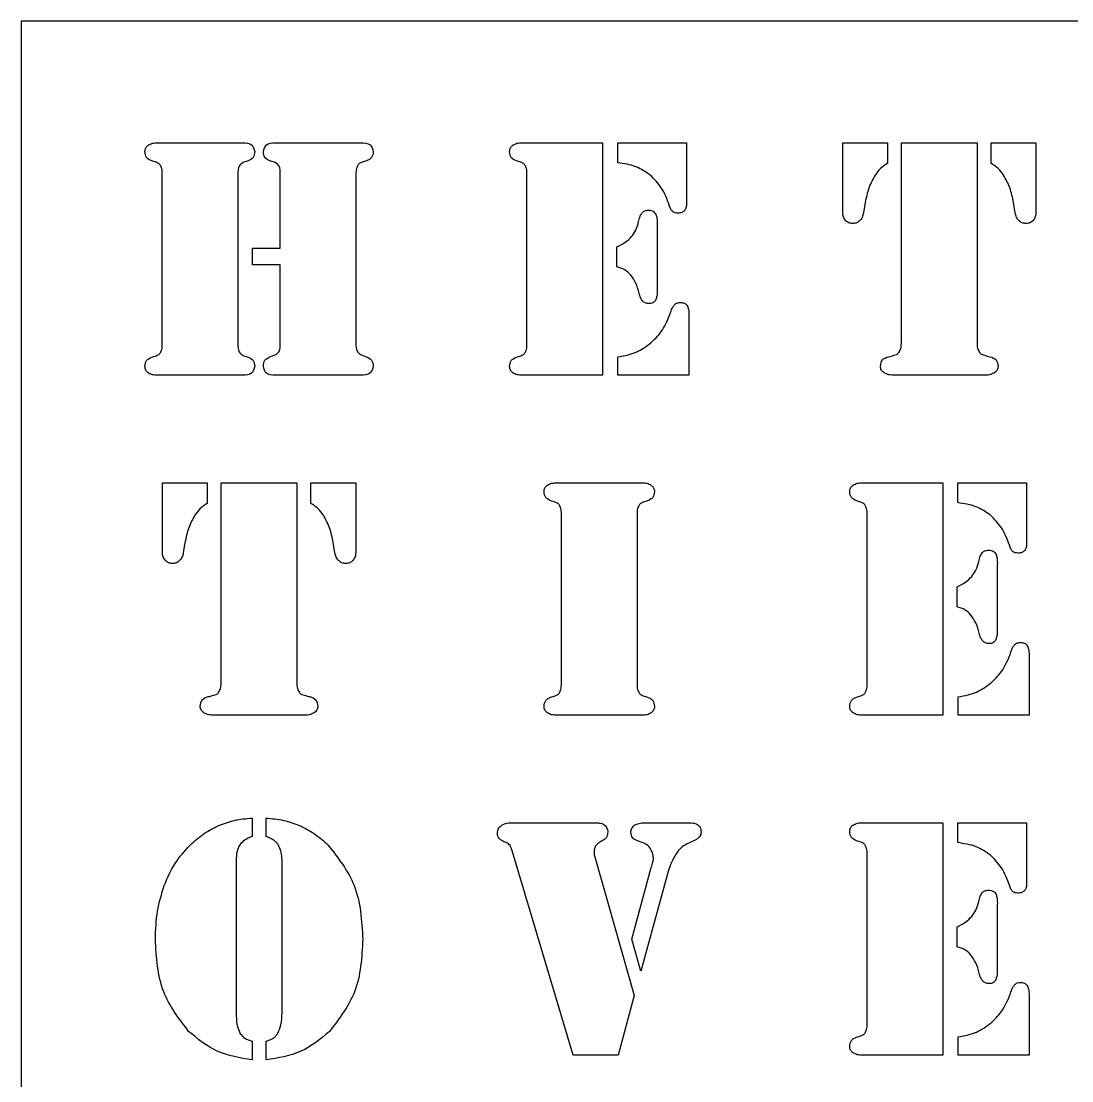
# Model space of a CAD drawing. Header units: millimetres. Extents: x 0 to 850, y -340 to 510.
# Drawn here: x 0 to 230.3, y 277.6 to 510 of the extents above; entities that cross this region are included whole.
import ezdxf

# ---------------------------------------------------------------- set-up
doc = ezdxf.new("R2010")
doc.units = ezdxf.units.MM
doc.layers.get('0').update_dxf_attribs({"linetype": 'CONTINUOUS'})

msp = doc.modelspace()

# ---------------------------------------------------------------- linework, layer by layer
for p, q in [((29.93, 483.34), (48.53, 483.34)), ((55.78, 483.34), (74.39, 483.34)), ((109.88, 483.34), (127.47, 483.34)), ((127.47, 483.34), (127.47, 432.34)), ((130.8, 478.97), (130.8, 483.34)), ((130.8, 483.34), (145.86, 483.34)), ((145.86, 483.34), (145.86, 470.11)), ((180.11, 468.06), (180.11, 483.34)), ((180.11, 483.34), (189.94, 483.34)), ((189.94, 483.34), (189.94, 478.82)), ((192.96, 439.44), (192.96, 483.34)), ((192.96, 483.34), (209.55, 483.34)), ((209.55, 483.34), (209.55, 439.44)), ((212.65, 478.82), (212.65, 483.34)), ((212.65, 483.34), (222.48, 483.34)), ((222.48, 483.34), (222.48, 468.06)), ((49.77, 479.38), (48.61, 479.01)), ((55.71, 479.01), (54.51, 479.38)), ((30.94, 439.14), (30.94, 476.54)), ((47.53, 476.54), (47.53, 439.14)), ((56.79, 460.25), (56.79, 476.54)), ((73.38, 476.54), (73.38, 439.29)), ((110.89, 439.14), (110.89, 476.54)), ((185.04, 470.23), (184.67, 467.95)), ((217.92, 467.95), (217.55, 470.23)), ((139.43, 465.41), (139.43, 451.17)), ((50.7, 456.55), (50.7, 460.25)), ((50.7, 460.25), (56.79, 460.25)), ((130.61, 456.14), (130.61, 460.48)), ((56.79, 456.55), (50.7, 456.55)), ((56.79, 439.29), (56.79, 456.55)), ((146.38, 445.53), (146.38, 432.34)), ((48.61, 436.68), (49.77, 436.3)), ((54.51, 436.38), (55.71, 436.79)), ((74.5, 436.79), (75.7, 436.38)), ((130.84, 432.34), (130.84, 436.38)), ((48.53, 432.34), (29.93, 432.34)), ((74.39, 432.34), (55.71, 432.34)), ((127.47, 432.34), (109.88, 432.34)), ((146.38, 432.34), (130.84, 432.34)), ((210.82, 432.34), (191.69, 432.34)), ((30.97, 393.49), (30.97, 408.77)), ((30.97, 408.77), (40.8, 408.77)), ((40.8, 408.77), (40.8, 404.25)), ((43.83, 364.87), (43.83, 408.77)), ((43.83, 408.77), (60.42, 408.77)), ((60.42, 408.77), (60.42, 364.87)), ((63.52, 404.25), (63.52, 408.77)), ((63.52, 408.77), (73.34, 408.77)), ((73.34, 408.77), (73.34, 393.49)), ((117.42, 408.77), (136.03, 408.77)), ((184.44, 408.77), (202.04, 408.77)), ((202.04, 408.77), (202.04, 357.77)), ((205.37, 404.4), (205.37, 408.77)), ((205.37, 408.77), (220.42, 408.77)), ((220.42, 408.77), (220.42, 395.55)), ((118.43, 364.57), (118.43, 401.97)), ((135.02, 401.97), (135.02, 364.57)), ((185.45, 364.57), (185.45, 401.97)), ((35.91, 395.66), (35.53, 393.38)), ((68.79, 393.38), (68.41, 395.66)), ((214, 390.84), (214, 376.6)), ((205.18, 381.57), (205.18, 385.91)), ((220.95, 370.96), (220.95, 357.77)), ((205.4, 357.77), (205.4, 361.81)), ((61.69, 357.77), (42.56, 357.77)), ((136.03, 357.77), (117.42, 357.77)), ((202.04, 357.77), (184.44, 357.77)), ((220.95, 357.77), (205.4, 357.77)), ((50.61, 335.21), (50.61, 331.18)), ((53.67, 331.18), (53.67, 335.21)), ((107.99, 334.21), (124.62, 334.21)), ((136.76, 334.21), (145.91, 334.21)), ((184.44, 334.21), (202.04, 334.21)), ((202.04, 334.21), (202.04, 283.21)), ((205.37, 329.83), (205.37, 334.21)), ((205.37, 334.21), (220.42, 334.21)), ((220.42, 334.21), (220.42, 320.98)), ((136.35, 329.76), (135.11, 330.21)), ((147.74, 330.39), (145.84, 329.5)), ((121.03, 283.21), (107.73, 327.85)), ((47.13, 325.95), (47.13, 292.55)), ((57.18, 292.55), (57.18, 325.95)), ((125.74, 326.7), (134.4, 296.28)), ((185.45, 290.01), (185.45, 327.41)), ((133.84, 308.65), (138.14, 324.38)), ((141.84, 323.48), (135.82, 301.62)), ((214, 316.27), (214, 302.04)), ((205.18, 307.01), (205.18, 311.34)), ((135.82, 301.62), (133.84, 308.65)), ((134.4, 296.28), (130.86, 283.21)), ((220.95, 296.39), (220.95, 283.21)), ((50.61, 286.31), (50.61, 282.2)), ((53.67, 282.2), (53.67, 286.31)), ((205.4, 283.21), (205.4, 287.24)), ((130.86, 283.21), (121.03, 283.21)), ((202.04, 283.21), (184.44, 283.21)), ((220.95, 283.21), (205.4, 283.21))]:
    msp.add_line(p, q)
msp.add_lwpolyline([(850, 510), (0, 510), (0, -340), (850, -340)], close=True)
for points, knots in [([(27.13, 481.4), (27.15, 481.69), (27.21, 482.27), (27.64, 482.65), (27.85, 482.84)], [0, 0, 0, 0, 0.0995854, 0.1960917, 0.1960917, 0.1960917, 0.1960917]), ([(28.62, 479.38), (28.18, 479.58), (27.32, 479.99), (27.19, 480.93), (27.13, 481.4)], [0, 0, 0, 0, 0.1584858, 0.3142666, 0.3142666, 0.3142666, 0.3142666]), ([(27.85, 482.84), (28.14, 482.98), (28.79, 483.31), (29.52, 483.33), (29.93, 483.34)], [0, 0, 0, 0, 0.1129813, 0.2538744, 0.2538744, 0.2538744, 0.2538744]), ([(48.53, 483.34), (49.3, 483.31), (50.68, 483.25), (51.03, 481.96), (51.19, 481.4)], [0, 0, 0, 0, 0.2409398, 0.4292884, 0.4292884, 0.4292884, 0.4292884]), ([(51.19, 481.4), (51.13, 480.92), (51.02, 479.99), (50.18, 479.58), (49.77, 479.38)], [0, 0, 0, 0, 0.1572928, 0.3090843, 0.3090843, 0.3090843, 0.3090843]), ([(53.09, 481.4), (53.25, 481.96), (53.62, 483.26), (55, 483.31), (55.78, 483.34)], [0, 0, 0, 0, 0.1888064, 0.4329507, 0.4329507, 0.4329507, 0.4329507]), ([(54.51, 479.38), (54.1, 479.58), (53.26, 479.99), (53.15, 480.92), (53.09, 481.4)], [0, 0, 0, 0, 0.1517916, 0.3090843, 0.3090843, 0.3090843, 0.3090843]), ([(74.39, 483.34), (75.2, 483.32), (76.62, 483.28), (77.02, 481.96), (77.19, 481.4)], [0, 0, 0, 0, 0.2537702, 0.4439817, 0.4439817, 0.4439817, 0.4439817]), ([(77.19, 481.4), (77.13, 480.93), (77, 479.99), (76.13, 479.58), (75.7, 479.38)], [0, 0, 0, 0, 0.1557809, 0.3142665, 0.3142665, 0.3142665, 0.3142665]), ([(107.07, 481.4), (107.1, 481.69), (107.16, 482.27), (107.59, 482.65), (107.8, 482.84)], [0, 0, 0, 0, 0.0995854, 0.1960917, 0.1960917, 0.1960917, 0.1960917]), ([(108.57, 479.38), (108.13, 479.58), (107.27, 479.99), (107.14, 480.93), (107.07, 481.4)], [0, 0, 0, 0, 0.1584858, 0.3142666, 0.3142666, 0.3142666, 0.3142666]), ([(107.8, 482.84), (108.09, 482.98), (108.74, 483.31), (109.47, 483.33), (109.88, 483.34)], [0, 0, 0, 0, 0.1129814, 0.2538744, 0.2538744, 0.2538744, 0.2538744]), ([(30.06, 478.88), (29.91, 478.93), (29.43, 479.11), (28.95, 479.27), (28.62, 479.38)], [0, 0, 0, 0, 0.0580703, 0.1793509, 0.1793509, 0.1793509, 0.1793509]), ([(30.49, 478.45), (30.42, 478.54), (30.31, 478.72), (30.13, 478.83), (30.06, 478.88)], [0, 0, 0, 0, 0.0414461, 0.07210741, 0.07210741, 0.07210741, 0.07210741]), ([(48.61, 479.01), (48.3, 478.76), (47.52, 478.15), (47.52, 477.14), (47.53, 476.54)], [0, 0, 0, 0, 0.1344305, 0.3326138, 0.3326138, 0.3326138, 0.3326138]), ([(56.79, 476.54), (56.79, 477.14), (56.8, 478.15), (56.02, 478.76), (55.71, 479.01)], [0, 0, 0, 0, 0.1981833, 0.3326134, 0.3326134, 0.3326134, 0.3326134]), ([(74.26, 478.88), (74.19, 478.83), (74.01, 478.72), (73.9, 478.54), (73.83, 478.45)], [0, 0, 0, 0, 0.03066131, 0.07210741, 0.07210741, 0.07210741, 0.07210741]), ([(75.7, 479.38), (75.37, 479.27), (74.89, 479.11), (74.41, 478.93), (74.26, 478.88)], [0, 0, 0, 0, 0.1212802, 0.1793506, 0.1793506, 0.1793506, 0.1793506]), ([(110.01, 478.88), (109.85, 478.93), (109.38, 479.11), (108.9, 479.27), (108.57, 479.38)], [0, 0, 0, 0, 0.0580702, 0.1793509, 0.1793509, 0.1793509, 0.1793509]), ([(110.44, 478.45), (110.37, 478.54), (110.25, 478.72), (110.08, 478.83), (110.01, 478.88)], [0, 0, 0, 0, 0.0414461, 0.07210741, 0.07210741, 0.07210741, 0.07210741]), ([(137.92, 476.24), (136.9, 476.93), (134.74, 478.38), (132.16, 478.77), (130.8, 478.97)], [0, 0, 0, 0, 0.4283335, 0.9068402, 0.9068402, 0.9068402, 0.9068402]), ([(189.94, 478.82), (189.39, 478.47), (188.32, 477.78), (187.57, 476.75), (187.21, 476.24)], [0, 0, 0, 0, 0.2279208, 0.4450308, 0.4450308, 0.4450308, 0.4450308]), ([(215.38, 476.24), (215.01, 476.74), (214.26, 477.77), (213.19, 478.47), (212.65, 478.82)], [0, 0, 0, 0, 0.2185074, 0.4446619, 0.4446619, 0.4446619, 0.4446619]), ([(30.94, 476.54), (30.93, 476.93), (30.92, 477.6), (30.62, 478.19), (30.49, 478.45)], [0, 0, 0, 0, 0.1336195, 0.2330381, 0.2330381, 0.2330381, 0.2330381]), ([(73.83, 478.45), (73.7, 478.19), (73.39, 477.6), (73.39, 476.93), (73.38, 476.54)], [0, 0, 0, 0, 0.0994189, 0.2330382, 0.2330382, 0.2330382, 0.2330382]), ([(110.89, 476.54), (110.88, 476.93), (110.87, 477.6), (110.57, 478.19), (110.44, 478.45)], [0, 0, 0, 0, 0.1336195, 0.2330381, 0.2330381, 0.2330381, 0.2330381]), ([(142.08, 469.63), (141.59, 470.96), (140.66, 473.46), (138.79, 475.36), (137.92, 476.24)], [0, 0, 0, 0, 0.4944294, 0.9287711, 0.9287711, 0.9287711, 0.9287711]), ([(187.21, 476.24), (186.71, 475.33), (185.68, 473.44), (185.26, 471.33), (185.04, 470.23)], [0, 0, 0, 0, 0.3627122, 0.7561023, 0.7561023, 0.7561023, 0.7561023]), ([(217.55, 470.23), (217.33, 471.33), (216.91, 473.44), (215.88, 475.33), (215.38, 476.24)], [0, 0, 0, 0, 0.3933901, 0.7561021, 0.7561021, 0.7561021, 0.7561021]), ([(142.79, 468.25), (142.66, 468.41), (142.34, 468.83), (142.18, 469.33), (142.08, 469.63)], [0, 0, 0, 0, 0.0740924, 0.1840812, 0.1840812, 0.1840812, 0.1840812]), ([(145.86, 470.11), (145.85, 469.77), (145.84, 469.17), (145.54, 468.66), (145.41, 468.43)], [0, 0, 0, 0, 0.1183195, 0.2077639, 0.2077639, 0.2077639, 0.2077639]), ([(135.36, 466.04), (135.45, 466.45), (135.6, 467.16), (135.98, 467.76), (136.14, 468)], [0, 0, 0, 0, 0.1469461, 0.2503324, 0.2503324, 0.2503324, 0.2503324]), ([(136.14, 468), (136.33, 468.16), (136.73, 468.5), (137.25, 468.53), (137.52, 468.55)], [0, 0, 0, 0, 0.0841302, 0.1788862, 0.1788862, 0.1788862, 0.1788862]), ([(137.52, 468.55), (137.89, 468.51), (138.58, 468.45), (138.98, 467.88), (139.17, 467.61)], [0, 0, 0, 0, 0.1218196, 0.2330693, 0.2330693, 0.2330693, 0.2330693]), ([(139.17, 467.61), (139.24, 467.35), (139.45, 466.63), (139.44, 465.88), (139.43, 465.41)], [0, 0, 0, 0, 0.0962152, 0.2623274, 0.2623274, 0.2623274, 0.2623274]), ([(143.99, 467.91), (143.74, 467.92), (143.31, 467.92), (142.95, 468.15), (142.79, 468.25)], [0, 0, 0, 0, 0.0841002, 0.1484866, 0.1484866, 0.1484866, 0.1484866]), ([(145.41, 468.43), (145.22, 468.28), (144.81, 467.94), (144.28, 467.92), (143.99, 467.91)], [0, 0, 0, 0, 0.0822928, 0.1823835, 0.1823835, 0.1823835, 0.1823835]), ([(180.73, 466.3), (180.55, 466.55), (180.17, 467.08), (180.13, 467.72), (180.11, 468.06)], [0, 0, 0, 0, 0.1061977, 0.2229982, 0.2229982, 0.2229982, 0.2229982]), ([(184.67, 467.95), (184.6, 467.61), (184.46, 466.98), (184.05, 466.48), (183.87, 466.25)], [0, 0, 0, 0, 0.118887, 0.2239026, 0.2239026, 0.2239026, 0.2239026]), ([(218.72, 466.25), (218.54, 466.48), (218.13, 466.98), (217.99, 467.61), (217.92, 467.95)], [0, 0, 0, 0, 0.1050153, 0.2239024, 0.2239024, 0.2239024, 0.2239024]), ([(222.48, 468.06), (222.46, 467.72), (222.42, 467.08), (222.04, 466.55), (221.86, 466.3)], [0, 0, 0, 0, 0.1168006, 0.2229983, 0.2229983, 0.2229983, 0.2229983]), ([(133.83, 462.75), (134.16, 463.22), (134.86, 464.22), (135.19, 465.41), (135.36, 466.04)], [0, 0, 0, 0, 0.2000026, 0.4297048, 0.4297048, 0.4297048, 0.4297048]), ([(182.31, 465.63), (182.01, 465.66), (181.4, 465.71), (180.95, 466.11), (180.73, 466.3)], [0, 0, 0, 0, 0.1057131, 0.2077171, 0.2077171, 0.2077171, 0.2077171]), ([(183.87, 466.25), (183.64, 466.07), (183.19, 465.7), (182.61, 465.65), (182.31, 465.63)], [0, 0, 0, 0, 0.0982916, 0.2004629, 0.2004629, 0.2004629, 0.2004629]), ([(220.28, 465.63), (219.98, 465.65), (219.4, 465.7), (218.95, 466.07), (218.72, 466.25)], [0, 0, 0, 0, 0.1021715, 0.2004631, 0.2004631, 0.2004631, 0.2004631]), ([(221.86, 466.3), (221.64, 466.11), (221.19, 465.71), (220.58, 465.66), (220.28, 465.63)], [0, 0, 0, 0, 0.1020038, 0.2077174, 0.2077174, 0.2077174, 0.2077174]), ([(130.61, 460.48), (131.27, 460.81), (132.45, 461.41), (133.4, 462.34), (133.83, 462.75)], [0, 0, 0, 0, 0.2565248, 0.4658732, 0.4658732, 0.4658732, 0.4658732]), ([(133.66, 454.31), (133.23, 454.73), (132.37, 455.59), (131.2, 455.96), (130.61, 456.14)], [0, 0, 0, 0, 0.2085291, 0.4235073, 0.4235073, 0.4235073, 0.4235073]), ([(135.47, 450.35), (135.26, 451.13), (134.87, 452.55), (134.04, 453.76), (133.66, 454.31)], [0, 0, 0, 0, 0.2830436, 0.5157212, 0.5157212, 0.5157212, 0.5157212]), ([(139.43, 451.17), (139.43, 450.67), (139.44, 449.84), (139.15, 449.05), (139.04, 448.74)], [0, 0, 0, 0, 0.1751061, 0.2913675, 0.2913675, 0.2913675, 0.2913675]), ([(136.25, 448.59), (136.1, 448.82), (135.72, 449.35), (135.56, 449.99), (135.47, 450.35)], [0, 0, 0, 0, 0.0972634, 0.2279266, 0.2279266, 0.2279266, 0.2279266]), ([(137.6, 448.07), (137.33, 448.09), (136.83, 448.12), (136.44, 448.44), (136.25, 448.59)], [0, 0, 0, 0, 0.0914137, 0.1737069, 0.1737069, 0.1737069, 0.1737069]), ([(139.04, 448.74), (138.87, 448.55), (138.49, 448.12), (137.91, 448.09), (137.6, 448.07)], [0, 0, 0, 0, 0.0882976, 0.1940103, 0.1940103, 0.1940103, 0.1940103]), ([(140.61, 442.34), (140.93, 442.9), (141.65, 444.15), (142.15, 445.5), (142.42, 446.24)], [0, 0, 0, 0, 0.2293848, 0.5072145, 0.5072145, 0.5072145, 0.5072145]), ([(142.42, 446.24), (142.54, 446.59), (142.74, 447.17), (143.12, 447.66), (143.28, 447.87)], [0, 0, 0, 0, 0.1280648, 0.2175507, 0.2175507, 0.2175507, 0.2175507]), ([(143.28, 447.87), (143.45, 447.99), (143.82, 448.26), (144.27, 448.28), (144.51, 448.29)], [0, 0, 0, 0, 0.0732171, 0.1565979, 0.1565979, 0.1565979, 0.1565979]), ([(144.51, 448.29), (144.82, 448.28), (145.39, 448.26), (145.79, 447.86), (145.97, 447.68)], [0, 0, 0, 0, 0.1059587, 0.1922854, 0.1922854, 0.1922854, 0.1922854]), ([(145.97, 447.68), (146.09, 447.4), (146.38, 446.72), (146.38, 445.97), (146.38, 445.53)], [0, 0, 0, 0, 0.1058556, 0.2596288, 0.2596288, 0.2596288, 0.2596288]), ([(138.05, 439.48), (138.55, 439.93), (139.5, 440.79), (140.25, 441.84), (140.61, 442.34)], [0, 0, 0, 0, 0.2370182, 0.4525269, 0.4525269, 0.4525269, 0.4525269]), ([(55.71, 436.79), (56.02, 437.03), (56.81, 437.64), (56.8, 438.67), (56.79, 439.29)], [0, 0, 0, 0, 0.1336601, 0.3372679, 0.3372679, 0.3372679, 0.3372679]), ([(73.38, 439.29), (73.39, 438.69), (73.4, 437.67), (74.18, 437.05), (74.5, 436.79)], [0, 0, 0, 0, 0.1972797, 0.3379256, 0.3379256, 0.3379256, 0.3379256]), ([(134.85, 437.42), (135.4, 437.69), (136.54, 438.25), (137.53, 439.05), (138.05, 439.48)], [0, 0, 0, 0, 0.2123786, 0.4482036, 0.4482036, 0.4482036, 0.4482036]), ([(192.4, 437.35), (192.57, 437.62), (192.95, 438.26), (192.96, 439.01), (192.96, 439.44)], [0, 0, 0, 0, 0.1105745, 0.2587472, 0.2587472, 0.2587472, 0.2587472]), ([(209.55, 439.44), (209.56, 439.01), (209.57, 438.26), (209.95, 437.62), (210.11, 437.35)], [0, 0, 0, 0, 0.1481728, 0.258747, 0.258747, 0.258747, 0.258747]), ([(30.06, 436.81), (30.13, 436.85), (30.31, 436.97), (30.42, 437.14), (30.49, 437.24)], [0, 0, 0, 0, 0.03066145, 0.07210736, 0.07210736, 0.07210736, 0.07210736]), ([(30.49, 437.24), (30.62, 437.49), (30.92, 438.08), (30.93, 438.76), (30.94, 439.14)], [0, 0, 0, 0, 0.0994192, 0.2330385, 0.2330385, 0.2330385, 0.2330385]), ([(47.53, 439.14), (47.52, 438.54), (47.52, 437.53), (48.3, 436.92), (48.61, 436.68)], [0, 0, 0, 0, 0.1981833, 0.3326138, 0.3326138, 0.3326138, 0.3326138]), ([(110.01, 436.81), (110.08, 436.85), (110.25, 436.97), (110.37, 437.14), (110.44, 437.24)], [0, 0, 0, 0, 0.03066145, 0.07210736, 0.07210736, 0.07210736, 0.07210736]), ([(110.44, 437.24), (110.57, 437.49), (110.87, 438.08), (110.88, 438.76), (110.89, 439.14)], [0, 0, 0, 0, 0.0994192, 0.2330385, 0.2330385, 0.2330385, 0.2330385]), ([(130.84, 436.38), (131.58, 436.5), (132.95, 436.73), (134.26, 437.21), (134.85, 437.42)], [0, 0, 0, 0, 0.266266, 0.4891891, 0.4891891, 0.4891891, 0.4891891]), ([(191.88, 436.88), (191.97, 436.93), (192.18, 437.04), (192.32, 437.24), (192.4, 437.35)], [0, 0, 0, 0, 0.03628468, 0.08342515, 0.08342515, 0.08342515, 0.08342515]), ([(210.11, 437.35), (210.2, 437.24), (210.36, 437.05), (210.58, 436.93), (210.67, 436.88)], [0, 0, 0, 0, 0.04935559, 0.08657687, 0.08657687, 0.08657687, 0.08657687]), ([(27.13, 434.28), (27.19, 434.75), (27.32, 435.7), (28.18, 436.1), (28.62, 436.3)], [0, 0, 0, 0, 0.1557804, 0.3142659, 0.3142659, 0.3142659, 0.3142659]), ([(28.62, 436.3), (28.95, 436.41), (29.43, 436.57), (29.91, 436.75), (30.06, 436.81)], [0, 0, 0, 0, 0.1212806, 0.1793509, 0.1793509, 0.1793509, 0.1793509]), ([(49.77, 436.3), (50.18, 436.1), (51.02, 435.69), (51.13, 434.76), (51.19, 434.28)], [0, 0, 0, 0, 0.1517916, 0.3090834, 0.3090834, 0.3090834, 0.3090834]), ([(53.09, 434.32), (53.15, 434.8), (53.26, 435.74), (54.1, 436.17), (54.51, 436.38)], [0, 0, 0, 0, 0.1583522, 0.3120296, 0.3120296, 0.3120296, 0.3120296]), ([(75.7, 436.38), (76.13, 436.17), (77, 435.76), (77.13, 434.8), (77.19, 434.32)], [0, 0, 0, 0, 0.1590983, 0.3180442, 0.3180442, 0.3180442, 0.3180442]), ([(107.07, 434.28), (107.14, 434.75), (107.27, 435.7), (108.13, 436.1), (108.57, 436.3)], [0, 0, 0, 0, 0.1557804, 0.3142659, 0.3142659, 0.3142659, 0.3142659]), ([(108.57, 436.3), (108.9, 436.41), (109.38, 436.57), (109.85, 436.75), (110.01, 436.81)], [0, 0, 0, 0, 0.1212804, 0.1793509, 0.1793509, 0.1793509, 0.1793509]), ([(188.37, 434.36), (188.45, 434.86), (188.63, 435.9), (189.64, 436.24), (190.16, 436.41)], [0, 0, 0, 0, 0.1657591, 0.3452034, 0.3452034, 0.3452034, 0.3452034]), ([(190.16, 436.41), (190.55, 436.51), (191.12, 436.66), (191.69, 436.83), (191.88, 436.88)], [0, 0, 0, 0, 0.1408664, 0.2095478, 0.2095478, 0.2095478, 0.2095478]), ([(210.67, 436.88), (210.86, 436.83), (211.43, 436.66), (212, 436.51), (212.39, 436.41)], [0, 0, 0, 0, 0.0686814, 0.2095478, 0.2095478, 0.2095478, 0.2095478]), ([(212.39, 436.41), (212.91, 436.24), (213.92, 435.9), (214.1, 434.86), (214.18, 434.36)], [0, 0, 0, 0, 0.1794443, 0.3452034, 0.3452034, 0.3452034, 0.3452034]), ([(27.85, 432.85), (27.64, 433.03), (27.21, 433.42), (27.15, 433.99), (27.13, 434.28)], [0, 0, 0, 0, 0.0965061, 0.1960926, 0.1960926, 0.1960926, 0.1960926]), ([(29.93, 432.34), (29.52, 432.35), (28.79, 432.37), (28.14, 432.7), (27.85, 432.85)], [0, 0, 0, 0, 0.1408931, 0.2538743, 0.2538743, 0.2538743, 0.2538743]), ([(51.19, 434.28), (51.03, 433.72), (50.68, 432.43), (49.3, 432.37), (48.53, 432.34)], [0, 0, 0, 0, 0.1883495, 0.4292892, 0.4292892, 0.4292892, 0.4292892]), ([(55.71, 432.34), (54.95, 432.38), (53.58, 432.45), (53.24, 433.75), (53.09, 434.32)], [0, 0, 0, 0, 0.2380053, 0.428914, 0.428914, 0.428914, 0.428914]), ([(77.19, 434.32), (77.02, 433.75), (76.63, 432.42), (75.2, 432.37), (74.39, 432.34)], [0, 0, 0, 0, 0.1931883, 0.4472078, 0.4472078, 0.4472078, 0.4472078]), ([(107.8, 432.85), (107.59, 433.03), (107.16, 433.42), (107.1, 433.99), (107.07, 434.28)], [0, 0, 0, 0, 0.0965061, 0.1960927, 0.1960927, 0.1960927, 0.1960927]), ([(109.88, 432.34), (109.47, 432.35), (108.74, 432.37), (108.09, 432.7), (107.8, 432.85)], [0, 0, 0, 0, 0.1408932, 0.2538743, 0.2538743, 0.2538743, 0.2538743]), ([(189.21, 432.85), (188.96, 433.04), (188.47, 433.42), (188.4, 434.04), (188.37, 434.36)], [0, 0, 0, 0, 0.1049005, 0.21165, 0.21165, 0.21165, 0.21165]), ([(191.69, 432.34), (191.2, 432.35), (190.34, 432.36), (189.55, 432.7), (189.21, 432.85)], [0, 0, 0, 0, 0.1704269, 0.3007869, 0.3007869, 0.3007869, 0.3007869]), ([(213.21, 432.79), (212.9, 432.66), (212.14, 432.34), (211.31, 432.34), (210.82, 432.34)], [0, 0, 0, 0, 0.1188646, 0.2886081, 0.2886081, 0.2886081, 0.2886081]), ([(214.18, 434.36), (214.14, 434.05), (214.04, 433.39), (213.5, 433), (213.21, 432.79)], [0, 0, 0, 0, 0.1071748, 0.225326, 0.225326, 0.225326, 0.225326]), ([(114.62, 406.83), (114.65, 407.12), (114.71, 407.7), (115.14, 408.08), (115.35, 408.27)], [0, 0, 0, 0, 0.0995854, 0.1960917, 0.1960917, 0.1960917, 0.1960917]), ([(116.12, 404.81), (115.68, 405.02), (114.82, 405.42), (114.69, 406.36), (114.62, 406.83)], [0, 0, 0, 0, 0.1584858, 0.3142666, 0.3142666, 0.3142666, 0.3142666]), ([(115.35, 408.27), (115.64, 408.42), (116.29, 408.74), (117.02, 408.76), (117.42, 408.77)], [0, 0, 0, 0, 0.1129812, 0.2538745, 0.2538745, 0.2538745, 0.2538745]), ([(136.03, 408.77), (136.44, 408.76), (137.17, 408.74), (137.81, 408.42), (138.1, 408.27)], [0, 0, 0, 0, 0.1408927, 0.253874, 0.253874, 0.253874, 0.253874]), ([(138.83, 406.83), (138.77, 406.36), (138.64, 405.42), (137.77, 405.02), (137.34, 404.81)], [0, 0, 0, 0, 0.1557808, 0.3142667, 0.3142667, 0.3142667, 0.3142667]), ([(138.1, 408.27), (138.32, 408.08), (138.75, 407.7), (138.8, 407.12), (138.83, 406.83)], [0, 0, 0, 0, 0.0965063, 0.1960917, 0.1960917, 0.1960917, 0.1960917]), ([(181.64, 406.83), (181.67, 407.12), (181.73, 407.7), (182.16, 408.08), (182.37, 408.27)], [0, 0, 0, 0, 0.0995854, 0.1960917, 0.1960917, 0.1960917, 0.1960917]), ([(183.14, 404.81), (182.7, 405.02), (181.84, 405.42), (181.71, 406.36), (181.64, 406.83)], [0, 0, 0, 0, 0.1584858, 0.3142666, 0.3142666, 0.3142666, 0.3142666]), ([(182.37, 408.27), (182.66, 408.42), (183.31, 408.74), (184.04, 408.76), (184.44, 408.77)], [0, 0, 0, 0, 0.1129814, 0.2538744, 0.2538744, 0.2538744, 0.2538744]), ([(117.55, 404.31), (117.4, 404.37), (116.93, 404.55), (116.44, 404.71), (116.12, 404.81)], [0, 0, 0, 0, 0.0580702, 0.1793509, 0.1793509, 0.1793509, 0.1793509]), ([(137.34, 404.81), (137.01, 404.71), (136.53, 404.55), (136.05, 404.37), (135.9, 404.31)], [0, 0, 0, 0, 0.1212806, 0.1793507, 0.1793507, 0.1793507, 0.1793507]), ([(184.58, 404.31), (184.42, 404.37), (183.95, 404.55), (183.46, 404.71), (183.14, 404.81)], [0, 0, 0, 0, 0.0580702, 0.1793509, 0.1793509, 0.1793509, 0.1793509]), ([(212.48, 401.67), (211.47, 402.36), (209.31, 403.81), (206.73, 404.2), (205.37, 404.4)], [0, 0, 0, 0, 0.4283335, 0.9068402, 0.9068402, 0.9068402, 0.9068402]), ([(40.8, 404.25), (40.25, 403.9), (39.18, 403.21), (38.44, 402.18), (38.07, 401.67)], [0, 0, 0, 0, 0.2279208, 0.4450308, 0.4450308, 0.4450308, 0.4450308]), ([(66.24, 401.67), (65.87, 402.18), (65.12, 403.2), (64.06, 403.9), (63.52, 404.25)], [0, 0, 0, 0, 0.2185074, 0.4446619, 0.4446619, 0.4446619, 0.4446619]), ([(117.98, 403.88), (117.92, 403.98), (117.8, 404.15), (117.63, 404.26), (117.55, 404.31)], [0, 0, 0, 0, 0.04144625, 0.07210736, 0.07210736, 0.07210736, 0.07210736]), ([(118.43, 401.97), (118.43, 402.36), (118.42, 403.03), (118.11, 403.62), (117.98, 403.88)], [0, 0, 0, 0, 0.1336195, 0.2330381, 0.2330381, 0.2330381, 0.2330381]), ([(135.47, 403.88), (135.34, 403.62), (135.03, 403.03), (135.03, 402.36), (135.02, 401.97)], [0, 0, 0, 0, 0.0994188, 0.2330381, 0.2330381, 0.2330381, 0.2330381]), ([(135.9, 404.31), (135.83, 404.26), (135.65, 404.15), (135.54, 403.98), (135.47, 403.88)], [0, 0, 0, 0, 0.03066169, 0.07210749, 0.07210749, 0.07210749, 0.07210749]), ([(185, 403.88), (184.94, 403.98), (184.82, 404.15), (184.65, 404.26), (184.58, 404.31)], [0, 0, 0, 0, 0.0414461, 0.07210741, 0.07210741, 0.07210741, 0.07210741]), ([(185.45, 401.97), (185.45, 402.36), (185.44, 403.03), (185.13, 403.62), (185, 403.88)], [0, 0, 0, 0, 0.1336195, 0.2330381, 0.2330381, 0.2330381, 0.2330381]), ([(38.07, 401.67), (37.58, 400.77), (36.55, 398.87), (36.12, 396.76), (35.91, 395.66)], [0, 0, 0, 0, 0.3627122, 0.7561023, 0.7561023, 0.7561023, 0.7561023]), ([(68.41, 395.66), (68.19, 396.76), (67.77, 398.87), (66.74, 400.77), (66.24, 401.67)], [0, 0, 0, 0, 0.3933901, 0.7561021, 0.7561021, 0.7561021, 0.7561021]), ([(216.65, 395.06), (216.16, 396.39), (215.23, 398.89), (213.36, 400.79), (212.48, 401.67)], [0, 0, 0, 0, 0.4944294, 0.9287711, 0.9287711, 0.9287711, 0.9287711]), ([(220.42, 395.55), (220.42, 395.2), (220.41, 394.6), (220.11, 394.09), (219.98, 393.87)], [0, 0, 0, 0, 0.1183195, 0.2077639, 0.2077639, 0.2077639, 0.2077639]), ([(31.59, 391.74), (31.41, 391.98), (31.03, 392.51), (30.99, 393.15), (30.97, 393.49)], [0, 0, 0, 0, 0.1061977, 0.2229982, 0.2229982, 0.2229982, 0.2229982]), ([(35.53, 393.38), (35.46, 393.05), (35.32, 392.42), (34.92, 391.91), (34.73, 391.68)], [0, 0, 0, 0, 0.118887, 0.2239026, 0.2239026, 0.2239026, 0.2239026]), ([(69.59, 391.68), (69.4, 391.91), (69, 392.42), (68.86, 393.05), (68.79, 393.38)], [0, 0, 0, 0, 0.1050153, 0.2239024, 0.2239024, 0.2239024, 0.2239024]), ([(73.34, 393.49), (73.32, 393.15), (73.28, 392.51), (72.91, 391.98), (72.73, 391.74)], [0, 0, 0, 0, 0.1168006, 0.2229983, 0.2229983, 0.2229983, 0.2229983]), ([(209.93, 391.47), (210.01, 391.89), (210.16, 392.59), (210.55, 393.19), (210.71, 393.44)], [0, 0, 0, 0, 0.1469461, 0.2503324, 0.2503324, 0.2503324, 0.2503324]), ([(210.71, 393.44), (210.9, 393.59), (211.29, 393.93), (211.82, 393.96), (212.09, 393.98)], [0, 0, 0, 0, 0.0841302, 0.1788862, 0.1788862, 0.1788862, 0.1788862]), ([(212.09, 393.98), (212.46, 393.95), (213.15, 393.89), (213.55, 393.32), (213.74, 393.04)], [0, 0, 0, 0, 0.1218196, 0.2330693, 0.2330693, 0.2330693, 0.2330693]), ([(213.74, 393.04), (213.81, 392.78), (214.02, 392.06), (214.01, 391.31), (214, 390.84)], [0, 0, 0, 0, 0.0962152, 0.2623274, 0.2623274, 0.2623274, 0.2623274]), ([(217.36, 393.68), (217.23, 393.85), (216.91, 394.26), (216.75, 394.76), (216.65, 395.06)], [0, 0, 0, 0, 0.0740924, 0.1840812, 0.1840812, 0.1840812, 0.1840812]), ([(218.56, 393.34), (218.31, 393.35), (217.88, 393.36), (217.52, 393.58), (217.36, 393.68)], [0, 0, 0, 0, 0.0841002, 0.1484866, 0.1484866, 0.1484866, 0.1484866]), ([(219.98, 393.87), (219.79, 393.71), (219.38, 393.38), (218.85, 393.35), (218.56, 393.34)], [0, 0, 0, 0, 0.0822928, 0.1823835, 0.1823835, 0.1823835, 0.1823835]), ([(33.18, 391.06), (32.87, 391.09), (32.27, 391.14), (31.81, 391.54), (31.59, 391.74)], [0, 0, 0, 0, 0.1057131, 0.2077171, 0.2077171, 0.2077171, 0.2077171]), ([(34.73, 391.68), (34.51, 391.5), (34.06, 391.13), (33.47, 391.09), (33.18, 391.06)], [0, 0, 0, 0, 0.0982916, 0.2004629, 0.2004629, 0.2004629, 0.2004629]), ([(71.14, 391.06), (70.84, 391.09), (70.26, 391.13), (69.81, 391.5), (69.59, 391.68)], [0, 0, 0, 0, 0.1021715, 0.2004631, 0.2004631, 0.2004631, 0.2004631]), ([(72.73, 391.74), (72.5, 391.54), (72.05, 391.14), (71.45, 391.09), (71.14, 391.06)], [0, 0, 0, 0, 0.1020038, 0.2077174, 0.2077174, 0.2077174, 0.2077174]), ([(208.39, 388.19), (208.72, 388.65), (209.43, 389.65), (209.75, 390.84), (209.93, 391.47)], [0, 0, 0, 0, 0.2000026, 0.4297048, 0.4297048, 0.4297048, 0.4297048]), ([(205.18, 385.91), (205.83, 386.24), (207.02, 386.84), (207.97, 387.77), (208.39, 388.19)], [0, 0, 0, 0, 0.2565248, 0.4658732, 0.4658732, 0.4658732, 0.4658732]), ([(208.23, 379.74), (207.8, 380.17), (206.94, 381.02), (205.77, 381.39), (205.18, 381.57)], [0, 0, 0, 0, 0.2085291, 0.4235073, 0.4235073, 0.4235073, 0.4235073]), ([(210.04, 375.78), (209.83, 376.56), (209.44, 377.99), (208.6, 379.2), (208.23, 379.74)], [0, 0, 0, 0, 0.2830436, 0.5157212, 0.5157212, 0.5157212, 0.5157212]), ([(214, 376.6), (214, 376.1), (214, 375.27), (213.72, 374.49), (213.61, 374.18)], [0, 0, 0, 0, 0.1751061, 0.2913675, 0.2913675, 0.2913675, 0.2913675]), ([(210.82, 374.03), (210.66, 374.25), (210.29, 374.79), (210.13, 375.42), (210.04, 375.78)], [0, 0, 0, 0, 0.0972634, 0.2279266, 0.2279266, 0.2279266, 0.2279266]), ([(213.61, 374.18), (213.43, 373.98), (213.06, 373.55), (212.48, 373.52), (212.17, 373.5)], [0, 0, 0, 0, 0.0882976, 0.1940103, 0.1940103, 0.1940103, 0.1940103]), ([(212.17, 373.5), (211.9, 373.52), (211.4, 373.55), (211.01, 373.87), (210.82, 374.03)], [0, 0, 0, 0, 0.0914137, 0.1737069, 0.1737069, 0.1737069, 0.1737069]), ([(216.99, 371.67), (217.11, 372.02), (217.31, 372.61), (217.69, 373.1), (217.85, 373.3)], [0, 0, 0, 0, 0.1280648, 0.2175507, 0.2175507, 0.2175507, 0.2175507]), ([(217.85, 373.3), (218.02, 373.42), (218.38, 373.69), (218.84, 373.71), (219.08, 373.73)], [0, 0, 0, 0, 0.0732171, 0.1565979, 0.1565979, 0.1565979, 0.1565979]), ([(219.08, 373.73), (219.39, 373.71), (219.96, 373.69), (220.36, 373.29), (220.54, 373.11)], [0, 0, 0, 0, 0.1059587, 0.1922854, 0.1922854, 0.1922854, 0.1922854]), ([(220.54, 373.11), (220.66, 372.83), (220.95, 372.15), (220.95, 371.4), (220.95, 370.96)], [0, 0, 0, 0, 0.1058556, 0.2596288, 0.2596288, 0.2596288, 0.2596288]), ([(215.18, 367.77), (215.5, 368.33), (216.22, 369.58), (216.72, 370.93), (216.99, 371.67)], [0, 0, 0, 0, 0.2293848, 0.5072145, 0.5072145, 0.5072145, 0.5072145]), ([(212.62, 364.91), (213.12, 365.36), (214.07, 366.22), (214.82, 367.27), (215.18, 367.77)], [0, 0, 0, 0, 0.2370182, 0.4525269, 0.4525269, 0.4525269, 0.4525269]), ([(209.42, 362.85), (209.96, 363.12), (211.11, 363.68), (212.1, 364.48), (212.62, 364.91)], [0, 0, 0, 0, 0.2123786, 0.4482036, 0.4482036, 0.4482036, 0.4482036]), ([(42.74, 362.31), (42.84, 362.36), (43.05, 362.48), (43.19, 362.67), (43.27, 362.78)], [0, 0, 0, 0, 0.03628468, 0.08342515, 0.08342515, 0.08342515, 0.08342515]), ([(43.27, 362.78), (43.43, 363.05), (43.81, 363.69), (43.82, 364.44), (43.83, 364.87)], [0, 0, 0, 0, 0.1105745, 0.2587472, 0.2587472, 0.2587472, 0.2587472]), ([(60.42, 364.87), (60.42, 364.44), (60.43, 363.69), (60.81, 363.05), (60.98, 362.78)], [0, 0, 0, 0, 0.1481728, 0.258747, 0.258747, 0.258747, 0.258747]), ([(60.98, 362.78), (61.07, 362.67), (61.22, 362.48), (61.44, 362.36), (61.54, 362.31)], [0, 0, 0, 0, 0.04935559, 0.08657687, 0.08657687, 0.08657687, 0.08657687]), ([(117.55, 362.24), (117.63, 362.29), (117.8, 362.4), (117.92, 362.57), (117.98, 362.67)], [0, 0, 0, 0, 0.03066145, 0.07210736, 0.07210736, 0.07210736, 0.07210736]), ([(117.98, 362.67), (118.11, 362.92), (118.42, 363.52), (118.43, 364.19), (118.43, 364.57)], [0, 0, 0, 0, 0.0994192, 0.2330385, 0.2330385, 0.2330385, 0.2330385]), ([(135.02, 364.57), (135.03, 364.19), (135.03, 363.52), (135.34, 362.92), (135.47, 362.67)], [0, 0, 0, 0, 0.1336202, 0.2330389, 0.2330389, 0.2330389, 0.2330389]), ([(135.47, 362.67), (135.54, 362.57), (135.65, 362.4), (135.83, 362.29), (135.9, 362.24)], [0, 0, 0, 0, 0.04144591, 0.07210736, 0.07210736, 0.07210736, 0.07210736]), ([(184.58, 362.24), (184.65, 362.29), (184.82, 362.4), (184.94, 362.57), (185, 362.67)], [0, 0, 0, 0, 0.03066145, 0.07210736, 0.07210736, 0.07210736, 0.07210736]), ([(185, 362.67), (185.13, 362.92), (185.44, 363.52), (185.45, 364.19), (185.45, 364.57)], [0, 0, 0, 0, 0.0994192, 0.2330385, 0.2330385, 0.2330385, 0.2330385]), ([(205.4, 361.81), (206.15, 361.93), (207.52, 362.16), (208.83, 362.64), (209.42, 362.85)], [0, 0, 0, 0, 0.266266, 0.4891891, 0.4891891, 0.4891891, 0.4891891]), ([(39.23, 359.79), (39.32, 360.29), (39.5, 361.33), (40.5, 361.67), (41.02, 361.85)], [0, 0, 0, 0, 0.1657591, 0.3452034, 0.3452034, 0.3452034, 0.3452034]), ([(41.02, 361.85), (41.41, 361.94), (41.99, 362.09), (42.56, 362.26), (42.74, 362.31)], [0, 0, 0, 0, 0.1408664, 0.2095478, 0.2095478, 0.2095478, 0.2095478]), ([(61.54, 362.31), (61.72, 362.26), (62.29, 362.09), (62.87, 361.94), (63.26, 361.85)], [0, 0, 0, 0, 0.0686814, 0.2095478, 0.2095478, 0.2095478, 0.2095478]), ([(63.26, 361.85), (63.78, 361.67), (64.78, 361.33), (64.96, 360.29), (65.05, 359.79)], [0, 0, 0, 0, 0.1794443, 0.3452034, 0.3452034, 0.3452034, 0.3452034]), ([(114.62, 359.72), (114.69, 360.18), (114.82, 361.13), (115.68, 361.53), (116.12, 361.73)], [0, 0, 0, 0, 0.1557804, 0.3142659, 0.3142659, 0.3142659, 0.3142659]), ([(116.12, 361.73), (116.44, 361.84), (116.93, 362), (117.4, 362.18), (117.55, 362.24)], [0, 0, 0, 0, 0.1212806, 0.1793509, 0.1793509, 0.1793509, 0.1793509]), ([(135.9, 362.24), (136.05, 362.18), (136.53, 362), (137.01, 361.84), (137.34, 361.73)], [0, 0, 0, 0, 0.0580704, 0.1793506, 0.1793506, 0.1793506, 0.1793506]), ([(137.34, 361.73), (137.77, 361.53), (138.64, 361.13), (138.77, 360.18), (138.83, 359.72)], [0, 0, 0, 0, 0.1584853, 0.3142657, 0.3142657, 0.3142657, 0.3142657]), ([(181.64, 359.72), (181.71, 360.18), (181.84, 361.13), (182.7, 361.53), (183.14, 361.73)], [0, 0, 0, 0, 0.1557804, 0.3142659, 0.3142659, 0.3142659, 0.3142659]), ([(183.14, 361.73), (183.46, 361.84), (183.95, 362), (184.42, 362.18), (184.58, 362.24)], [0, 0, 0, 0, 0.1212804, 0.1793509, 0.1793509, 0.1793509, 0.1793509]), ([(40.07, 358.28), (39.83, 358.47), (39.33, 358.85), (39.27, 359.48), (39.23, 359.79)], [0, 0, 0, 0, 0.1049005, 0.21165, 0.21165, 0.21165, 0.21165]), ([(42.56, 357.77), (42.07, 357.78), (41.21, 357.79), (40.41, 358.13), (40.07, 358.28)], [0, 0, 0, 0, 0.1704269, 0.3007869, 0.3007869, 0.3007869, 0.3007869]), ([(64.08, 358.22), (63.76, 358.09), (63, 357.78), (62.17, 357.77), (61.69, 357.77)], [0, 0, 0, 0, 0.1188646, 0.2886081, 0.2886081, 0.2886081, 0.2886081]), ([(65.05, 359.79), (65, 359.48), (64.9, 358.82), (64.36, 358.43), (64.08, 358.22)], [0, 0, 0, 0, 0.1071748, 0.225326, 0.225326, 0.225326, 0.225326]), ([(115.35, 358.28), (115.14, 358.47), (114.71, 358.85), (114.65, 359.42), (114.62, 359.72)], [0, 0, 0, 0, 0.0965061, 0.1960927, 0.1960927, 0.1960927, 0.1960927]), ([(117.42, 357.77), (117.02, 357.78), (116.29, 357.8), (115.64, 358.13), (115.35, 358.28)], [0, 0, 0, 0, 0.140893, 0.2538742, 0.2538742, 0.2538742, 0.2538742]), ([(138.1, 358.28), (137.81, 358.13), (137.17, 357.8), (136.44, 357.78), (136.03, 357.77)], [0, 0, 0, 0, 0.112981, 0.2538738, 0.2538738, 0.2538738, 0.2538738]), ([(138.83, 359.72), (138.8, 359.42), (138.75, 358.85), (138.32, 358.47), (138.1, 358.28)], [0, 0, 0, 0, 0.0995866, 0.1960927, 0.1960927, 0.1960927, 0.1960927]), ([(182.37, 358.28), (182.16, 358.47), (181.73, 358.85), (181.67, 359.42), (181.64, 359.72)], [0, 0, 0, 0, 0.0965061, 0.1960927, 0.1960927, 0.1960927, 0.1960927]), ([(184.44, 357.77), (184.04, 357.78), (183.31, 357.8), (182.66, 358.13), (182.37, 358.28)], [0, 0, 0, 0, 0.1408932, 0.2538743, 0.2538743, 0.2538743, 0.2538743]), ([(43.25, 333.57), (44.4, 334), (46.78, 334.89), (49.31, 335.11), (50.61, 335.21)], [0, 0, 0, 0, 0.4333479, 0.891057, 0.891057, 0.891057, 0.891057]), ([(53.67, 335.21), (54.97, 335.11), (57.51, 334.89), (59.89, 334), (61.05, 333.57)], [0, 0, 0, 0, 0.4582541, 0.8931695, 0.8931695, 0.8931695, 0.8931695]), ([(37.05, 329.31), (38.01, 330.18), (39.89, 331.88), (42.15, 333.02), (43.25, 333.57)], [0, 0, 0, 0, 0.4558731, 0.88879, 0.88879, 0.88879, 0.88879]), ([(61.05, 333.57), (62.16, 333.02), (64.43, 331.88), (66.31, 330.18), (67.27, 329.31)], [0, 0, 0, 0, 0.4343567, 0.8906539, 0.8906539, 0.8906539, 0.8906539]), ([(104.4, 331.96), (104.45, 332.32), (104.54, 333.04), (105.12, 333.49), (105.41, 333.72)], [0, 0, 0, 0, 0.121268, 0.2471483, 0.2471483, 0.2471483, 0.2471483]), ([(105.41, 333.72), (105.75, 333.86), (106.58, 334.2), (107.47, 334.2), (107.99, 334.21)], [0, 0, 0, 0, 0.1292881, 0.3111687, 0.3111687, 0.3111687, 0.3111687]), ([(124.62, 334.21), (125.06, 334.21), (125.77, 334.21), (126.49, 334.15), (126.76, 334.13)], [0, 0, 0, 0, 0.1555097, 0.2529859, 0.2529859, 0.2529859, 0.2529859]), ([(126.76, 334.13), (126.94, 334.1), (127.28, 334.05), (127.58, 333.9), (127.72, 333.83)], [0, 0, 0, 0, 0.0634729, 0.1180903, 0.1180903, 0.1180903, 0.1180903]), ([(127.72, 333.83), (127.84, 333.73), (128.1, 333.52), (128.26, 333.23), (128.35, 333.08)], [0, 0, 0, 0, 0.0552188, 0.1161758, 0.1161758, 0.1161758, 0.1161758]), ([(128.35, 333.08), (128.43, 332.93), (128.57, 332.63), (128.6, 332.31), (128.61, 332.15)], [0, 0, 0, 0, 0.0606093, 0.1150019, 0.1150019, 0.1150019, 0.1150019]), ([(133.66, 332.11), (133.69, 332.43), (133.76, 333.06), (134.24, 333.46), (134.48, 333.66)], [0, 0, 0, 0, 0.1076933, 0.213817, 0.213817, 0.213817, 0.213817]), ([(134.48, 333.66), (134.8, 333.82), (135.52, 334.17), (136.32, 334.19), (136.76, 334.21)], [0, 0, 0, 0, 0.1248947, 0.2784706, 0.2784706, 0.2784706, 0.2784706]), ([(145.91, 334.21), (146.39, 334.21), (147.16, 334.22), (147.88, 333.97), (148.15, 333.87)], [0, 0, 0, 0, 0.1673253, 0.2684782, 0.2684782, 0.2684782, 0.2684782]), ([(148.15, 333.87), (148.42, 333.66), (148.94, 333.25), (149.01, 332.59), (149.05, 332.26)], [0, 0, 0, 0, 0.1126732, 0.2246155, 0.2246155, 0.2246155, 0.2246155]), ([(181.64, 332.26), (181.67, 332.55), (181.73, 333.13), (182.16, 333.51), (182.37, 333.7)], [0, 0, 0, 0, 0.0995854, 0.1960917, 0.1960917, 0.1960917, 0.1960917]), ([(182.37, 333.7), (182.66, 333.85), (183.31, 334.18), (184.04, 334.2), (184.44, 334.21)], [0, 0, 0, 0, 0.1129814, 0.2538744, 0.2538744, 0.2538744, 0.2538744]), ([(50.61, 331.18), (50.04, 330.96), (48.99, 330.55), (48.25, 329.72), (47.92, 329.35)], [0, 0, 0, 0, 0.2128041, 0.3876539, 0.3876539, 0.3876539, 0.3876539]), ([(55.45, 330.32), (55.2, 330.47), (54.64, 330.82), (54.02, 331.05), (53.67, 331.18)], [0, 0, 0, 0, 0.1024356, 0.2325304, 0.2325304, 0.2325304, 0.2325304]), ([(56.51, 329.09), (56.36, 329.33), (56.07, 329.8), (55.65, 330.15), (55.45, 330.32)], [0, 0, 0, 0, 0.1006035, 0.192749, 0.192749, 0.192749, 0.192749]), ([(104.78, 330.73), (104.67, 330.9), (104.42, 331.27), (104.41, 331.72), (104.4, 331.96)], [0, 0, 0, 0, 0.0688462, 0.1541722, 0.1541722, 0.1541722, 0.1541722]), ([(106.35, 329.83), (106, 329.97), (105.44, 330.2), (104.96, 330.58), (104.78, 330.73)], [0, 0, 0, 0, 0.128792, 0.2136284, 0.2136284, 0.2136284, 0.2136284]), ([(127.31, 330.17), (127.02, 330.02), (126.52, 329.77), (126.14, 329.36), (125.98, 329.18)], [0, 0, 0, 0, 0.1121336, 0.1960575, 0.1960575, 0.1960575, 0.1960575]), ([(128.61, 332.15), (128.56, 331.72), (128.44, 330.85), (127.69, 330.4), (127.31, 330.17)], [0, 0, 0, 0, 0.1447636, 0.293217, 0.293217, 0.293217, 0.293217]), ([(135.11, 330.21), (134.69, 330.4), (133.86, 330.78), (133.72, 331.68), (133.66, 332.11)], [0, 0, 0, 0, 0.1539168, 0.2999097, 0.2999097, 0.2999097, 0.2999097]), ([(148.77, 331.14), (148.65, 331), (148.36, 330.68), (147.96, 330.5), (147.74, 330.39)], [0, 0, 0, 0, 0.0656612, 0.1507834, 0.1507834, 0.1507834, 0.1507834]), ([(149.05, 332.26), (149.04, 332.05), (149.03, 331.65), (148.85, 331.3), (148.77, 331.14)], [0, 0, 0, 0, 0.0751785, 0.1374414, 0.1374414, 0.1374414, 0.1374414]), ([(183.14, 330.24), (182.7, 330.45), (181.84, 330.85), (181.71, 331.79), (181.64, 332.26)], [0, 0, 0, 0, 0.1584858, 0.3142666, 0.3142666, 0.3142666, 0.3142666]), ([(184.58, 329.74), (184.42, 329.8), (183.95, 329.98), (183.46, 330.14), (183.14, 330.24)], [0, 0, 0, 0, 0.0580702, 0.1793509, 0.1793509, 0.1793509, 0.1793509]), ([(31.35, 320.4), (32.06, 322.07), (33.45, 325.37), (35.86, 328.01), (37.05, 329.31)], [0, 0, 0, 0, 0.636187, 1.252415, 1.252415, 1.252415, 1.252415]), ([(47.92, 329.35), (47.69, 328.88), (47.17, 327.81), (47.15, 326.62), (47.13, 325.95)], [0, 0, 0, 0, 0.1818274, 0.4148412, 0.4148412, 0.4148412, 0.4148412]), ([(57.18, 325.95), (57.17, 326.55), (57.14, 327.64), (56.71, 328.64), (56.51, 329.09)], [0, 0, 0, 0, 0.2097261, 0.3807879, 0.3807879, 0.3807879, 0.3807879]), ([(67.27, 329.31), (69.49, 326.47), (74.22, 320.42), (74.66, 312.73), (74.89, 308.65)], [0, 0, 0, 0, 1.242752, 2.646483, 2.646483, 2.646483, 2.646483]), ([(107.17, 329.22), (107.06, 329.33), (106.83, 329.59), (106.52, 329.75), (106.35, 329.83)], [0, 0, 0, 0, 0.0555598, 0.1218067, 0.1218067, 0.1218067, 0.1218067]), ([(107.73, 327.85), (107.64, 328.14), (107.51, 328.62), (107.26, 329.05), (107.17, 329.22)], [0, 0, 0, 0, 0.1051233, 0.1739362, 0.1739362, 0.1739362, 0.1739362]), ([(125.98, 329.18), (125.88, 328.98), (125.64, 328.53), (125.63, 328.02), (125.62, 327.74)], [0, 0, 0, 0, 0.0784963, 0.1763079, 0.1763079, 0.1763079, 0.1763079]), ([(125.62, 327.74), (125.63, 327.55), (125.63, 327.2), (125.7, 326.86), (125.74, 326.7)], [0, 0, 0, 0, 0.0660166, 0.1240088, 0.1240088, 0.1240088, 0.1240088]), ([(138.22, 328.04), (137.99, 328.44), (137.56, 329.21), (136.75, 329.58), (136.35, 329.76)], [0, 0, 0, 0, 0.1561057, 0.3057662, 0.3057662, 0.3057662, 0.3057662]), ([(138.59, 326.21), (138.59, 326.5), (138.58, 327.14), (138.34, 327.72), (138.22, 328.04)], [0, 0, 0, 0, 0.1024101, 0.2216042, 0.2216042, 0.2216042, 0.2216042]), ([(145.84, 329.5), (145.43, 329.24), (144.51, 328.66), (143.88, 327.77), (143.54, 327.27)], [0, 0, 0, 0, 0.1693895, 0.3795426, 0.3795426, 0.3795426, 0.3795426]), ([(185, 329.31), (184.94, 329.41), (184.82, 329.58), (184.65, 329.69), (184.58, 329.74)], [0, 0, 0, 0, 0.0414461, 0.07210741, 0.07210741, 0.07210741, 0.07210741]), ([(185.45, 327.41), (185.45, 327.79), (185.44, 328.46), (185.13, 329.06), (185, 329.31)], [0, 0, 0, 0, 0.1336195, 0.2330381, 0.2330381, 0.2330381, 0.2330381]), ([(212.48, 327.11), (211.47, 327.79), (209.31, 329.25), (206.73, 329.63), (205.37, 329.83)], [0, 0, 0, 0, 0.4283335, 0.9068402, 0.9068402, 0.9068402, 0.9068402]), ([(138.14, 324.38), (138.25, 324.78), (138.42, 325.38), (138.55, 326), (138.59, 326.21)], [0, 0, 0, 0, 0.1465996, 0.2218159, 0.2218159, 0.2218159, 0.2218159]), ([(143.54, 327.27), (143.19, 326.69), (142.47, 325.5), (142.06, 324.16), (141.84, 323.48)], [0, 0, 0, 0, 0.238769, 0.4904305, 0.4904305, 0.4904305, 0.4904305]), ([(216.65, 320.49), (216.16, 321.82), (215.23, 324.32), (213.36, 326.22), (212.48, 327.11)], [0, 0, 0, 0, 0.4944294, 0.9287711, 0.9287711, 0.9287711, 0.9287711]), ([(220.42, 320.98), (220.42, 320.64), (220.41, 320.04), (220.11, 319.52), (219.98, 319.3)], [0, 0, 0, 0, 0.1183195, 0.2077639, 0.2077639, 0.2077639, 0.2077639]), ([(29.42, 308.65), (29.49, 310.73), (29.62, 314.73), (30.79, 318.56), (31.35, 320.4)], [0, 0, 0, 0, 0.730218, 1.40628, 1.40628, 1.40628, 1.40628]), ([(209.93, 316.91), (210.01, 317.32), (210.16, 318.02), (210.55, 318.62), (210.71, 318.87)], [0, 0, 0, 0, 0.1469461, 0.2503324, 0.2503324, 0.2503324, 0.2503324]), ([(210.71, 318.87), (210.9, 319.03), (211.29, 319.36), (211.82, 319.39), (212.09, 319.41)], [0, 0, 0, 0, 0.0841302, 0.1788862, 0.1788862, 0.1788862, 0.1788862]), ([(212.09, 319.41), (212.46, 319.38), (213.15, 319.32), (213.55, 318.75), (213.74, 318.48)], [0, 0, 0, 0, 0.1218196, 0.2330693, 0.2330693, 0.2330693, 0.2330693]), ([(213.74, 318.48), (213.81, 318.21), (214.02, 317.49), (214.01, 316.75), (214, 316.27)], [0, 0, 0, 0, 0.0962152, 0.2623274, 0.2623274, 0.2623274, 0.2623274]), ([(217.36, 319.11), (217.23, 319.28), (216.91, 319.69), (216.75, 320.19), (216.65, 320.49)], [0, 0, 0, 0, 0.0740924, 0.1840812, 0.1840812, 0.1840812, 0.1840812]), ([(218.56, 318.77), (218.31, 318.78), (217.88, 318.79), (217.52, 319.01), (217.36, 319.11)], [0, 0, 0, 0, 0.0841002, 0.1484866, 0.1484866, 0.1484866, 0.1484866]), ([(219.98, 319.3), (219.79, 319.15), (219.38, 318.81), (218.85, 318.79), (218.56, 318.77)], [0, 0, 0, 0, 0.0822928, 0.1823835, 0.1823835, 0.1823835, 0.1823835]), ([(208.39, 313.62), (208.72, 314.08), (209.43, 315.09), (209.75, 316.27), (209.93, 316.91)], [0, 0, 0, 0, 0.2000026, 0.4297048, 0.4297048, 0.4297048, 0.4297048]), ([(205.18, 311.34), (205.83, 311.67), (207.02, 312.27), (207.97, 313.2), (208.39, 313.62)], [0, 0, 0, 0, 0.2565248, 0.4658732, 0.4658732, 0.4658732, 0.4658732]), ([(36.71, 288.44), (34.59, 291.22), (30.05, 297.16), (29.64, 304.66), (29.42, 308.65)], [0, 0, 0, 0, 1.206424, 2.58038, 2.58038, 2.58038, 2.58038]), ([(74.89, 308.65), (74.68, 304.66), (74.27, 297.16), (69.73, 291.22), (67.61, 288.44)], [0, 0, 0, 0, 1.373956, 2.58038, 2.58038, 2.58038, 2.58038]), ([(208.23, 305.17), (207.8, 305.6), (206.94, 306.46), (205.77, 306.82), (205.18, 307.01)], [0, 0, 0, 0, 0.2085291, 0.4235073, 0.4235073, 0.4235073, 0.4235073]), ([(210.04, 301.21), (209.83, 302), (209.44, 303.42), (208.6, 304.63), (208.23, 305.17)], [0, 0, 0, 0, 0.2830436, 0.5157212, 0.5157212, 0.5157212, 0.5157212]), ([(210.82, 299.46), (210.66, 299.69), (210.29, 300.22), (210.13, 300.85), (210.04, 301.21)], [0, 0, 0, 0, 0.0972634, 0.2279266, 0.2279266, 0.2279266, 0.2279266]), ([(214, 302.04), (214, 301.53), (214, 300.7), (213.72, 299.92), (213.61, 299.61)], [0, 0, 0, 0, 0.1751061, 0.2913675, 0.2913675, 0.2913675, 0.2913675]), ([(212.17, 298.93), (211.9, 298.95), (211.4, 298.98), (211.01, 299.31), (210.82, 299.46)], [0, 0, 0, 0, 0.0914137, 0.1737069, 0.1737069, 0.1737069, 0.1737069]), ([(213.61, 299.61), (213.43, 299.41), (213.06, 298.98), (212.48, 298.95), (212.17, 298.93)], [0, 0, 0, 0, 0.0882976, 0.1940103, 0.1940103, 0.1940103, 0.1940103]), ([(216.99, 297.1), (217.11, 297.45), (217.31, 298.04), (217.69, 298.53), (217.85, 298.73)], [0, 0, 0, 0, 0.1280648, 0.2175507, 0.2175507, 0.2175507, 0.2175507]), ([(217.85, 298.73), (218.02, 298.85), (218.38, 299.12), (218.84, 299.15), (219.08, 299.16)], [0, 0, 0, 0, 0.0732171, 0.1565979, 0.1565979, 0.1565979, 0.1565979]), ([(219.08, 299.16), (219.39, 299.15), (219.96, 299.12), (220.36, 298.72), (220.54, 298.54)], [0, 0, 0, 0, 0.1059587, 0.1922854, 0.1922854, 0.1922854, 0.1922854]), ([(220.54, 298.54), (220.66, 298.26), (220.95, 297.58), (220.95, 296.84), (220.95, 296.39)], [0, 0, 0, 0, 0.1058556, 0.2596288, 0.2596288, 0.2596288, 0.2596288]), ([(215.18, 293.2), (215.5, 293.76), (216.22, 295.01), (216.72, 296.36), (216.99, 297.1)], [0, 0, 0, 0, 0.2293848, 0.5072145, 0.5072145, 0.5072145, 0.5072145]), ([(212.62, 290.34), (213.12, 290.79), (214.07, 291.66), (214.82, 292.7), (215.18, 293.2)], [0, 0, 0, 0, 0.2370182, 0.4525269, 0.4525269, 0.4525269, 0.4525269]), ([(47.13, 292.55), (47.14, 291.6), (47.14, 289.99), (47.77, 288.52), (48.03, 287.91)], [0, 0, 0, 0, 0.3307232, 0.5601804, 0.5601804, 0.5601804, 0.5601804]), ([(56.18, 287.91), (56.47, 288.54), (57.15, 290.01), (57.17, 291.63), (57.18, 292.55)], [0, 0, 0, 0, 0.2432446, 0.5633037, 0.5633037, 0.5633037, 0.5633037]), ([(50.61, 282.2), (47.97, 282.61), (42.77, 283.43), (38.71, 286.78), (36.71, 288.44)], [0, 0, 0, 0, 0.924035, 1.822052, 1.822052, 1.822052, 1.822052]), ([(67.61, 288.44), (65.61, 286.77), (61.55, 283.4), (56.32, 282.6), (53.67, 282.2)], [0, 0, 0, 0, 0.900173, 1.82688, 1.82688, 1.82688, 1.82688]), ([(185, 288.1), (185.13, 288.35), (185.44, 288.95), (185.45, 289.62), (185.45, 290.01)], [0, 0, 0, 0, 0.0994192, 0.2330385, 0.2330385, 0.2330385, 0.2330385]), ([(205.4, 287.24), (206.15, 287.37), (207.52, 287.6), (208.83, 288.07), (209.42, 288.29)], [0, 0, 0, 0, 0.266266, 0.4891891, 0.4891891, 0.4891891, 0.4891891]), ([(209.42, 288.29), (209.96, 288.55), (211.11, 289.11), (212.1, 289.92), (212.62, 290.34)], [0, 0, 0, 0, 0.2123786, 0.4482036, 0.4482036, 0.4482036, 0.4482036]), ([(48.03, 287.91), (48.34, 287.56), (49.04, 286.77), (50.05, 286.47), (50.61, 286.31)], [0, 0, 0, 0, 0.1632082, 0.3638052, 0.3638052, 0.3638052, 0.3638052]), ([(53.67, 286.31), (53.97, 286.38), (54.49, 286.51), (54.97, 286.77), (55.19, 286.89)], [0, 0, 0, 0, 0.1060454, 0.1913117, 0.1913117, 0.1913117, 0.1913117]), ([(55.19, 286.89), (55.37, 287.02), (55.75, 287.31), (56.03, 287.71), (56.18, 287.91)], [0, 0, 0, 0, 0.0795659, 0.1687226, 0.1687226, 0.1687226, 0.1687226]), ([(181.64, 285.15), (181.71, 285.62), (181.84, 286.56), (182.7, 286.96), (183.14, 287.17)], [0, 0, 0, 0, 0.1557804, 0.3142659, 0.3142659, 0.3142659, 0.3142659]), ([(183.14, 287.17), (183.46, 287.27), (183.95, 287.43), (184.42, 287.61), (184.58, 287.67)], [0, 0, 0, 0, 0.1212804, 0.1793509, 0.1793509, 0.1793509, 0.1793509]), ([(184.58, 287.67), (184.65, 287.72), (184.82, 287.83), (184.94, 288), (185, 288.1)], [0, 0, 0, 0, 0.03066145, 0.07210736, 0.07210736, 0.07210736, 0.07210736]), ([(182.37, 283.71), (182.16, 283.9), (181.73, 284.28), (181.67, 284.86), (181.64, 285.15)], [0, 0, 0, 0, 0.0965061, 0.1960927, 0.1960927, 0.1960927, 0.1960927]), ([(184.44, 283.21), (184.04, 283.22), (183.31, 283.23), (182.66, 283.56), (182.37, 283.71)], [0, 0, 0, 0, 0.1408932, 0.2538743, 0.2538743, 0.2538743, 0.2538743])]:
    msp.add_open_spline(points, degree=3, knots=knots)

doc.saveas('drawing.dxf')
